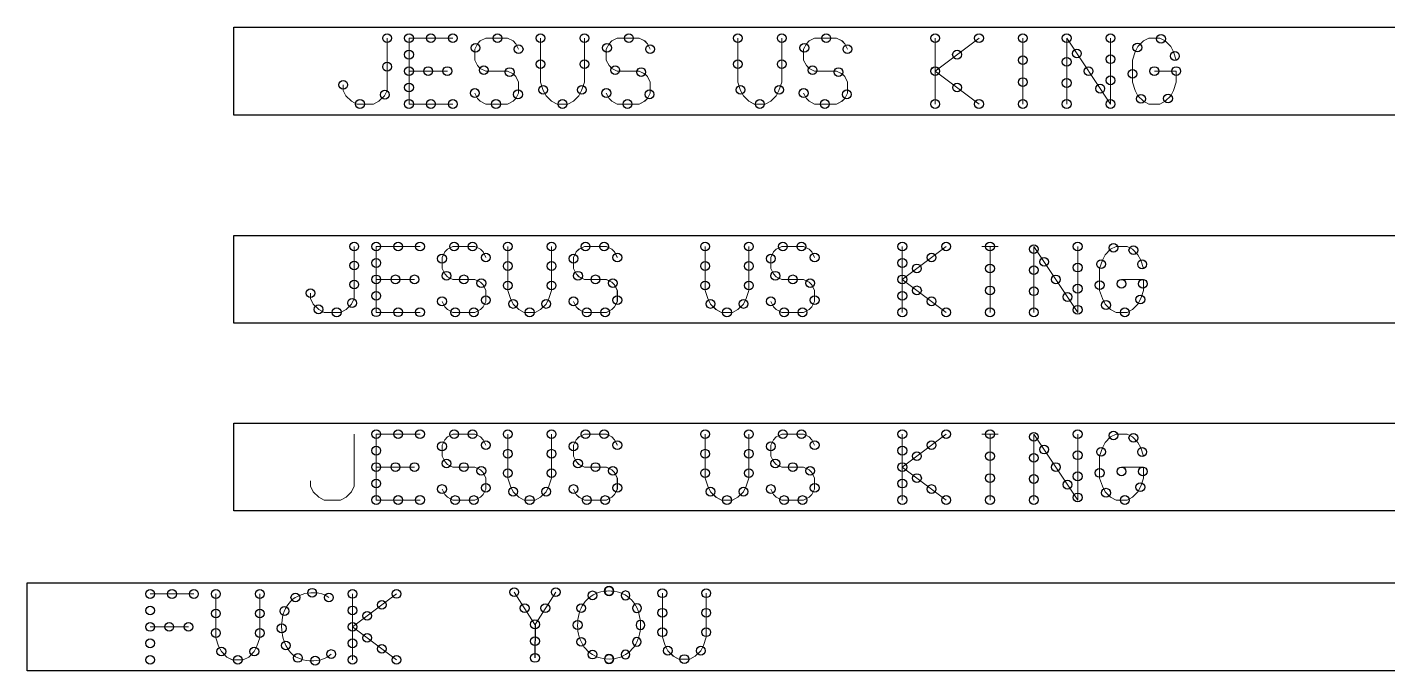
# Model space of a CAD drawing. Header units: millimetres. Extents: x 914 to 3588, y 1690 to 3669.
# Drawn here: x 1814 to 2434, y 2071 to 2364 of the extents above; entities that cross this region are included whole.
import ezdxf

# ---------------------------------------------------------------- set-up
doc = ezdxf.new("R2010")
doc.units = ezdxf.units.MM

# ---------------------------------------------------------------- blocks, each defined once
blk = doc.blocks.new('*U15')
blk.add_circle((0, 0), 2)
blk = doc.blocks.new('*U16')
at = {"color": 0, "linetype": 'ByBlock', "lineweight": -2, "transparency": 16777216}
for p, rotation in [((1985.6, 2264.32), 90), ((1985.6, 2255.66), 90), ((1965.64, 2243.07), 270), ((1985.6, 2247.01), 90), ((1969.28, 2235.69), 315), ((1984.61, 2238.58), 63.43494882290936)]:
    blk.add_blockref('*U15', p, dxfattribs=dict(at, rotation=rotation))
blk.add_blockref('*U15', (1977.59, 2234.32), dxfattribs=at)
blk = doc.blocks.new('*U19')
blk.add_circle((0, 0), 2)
blk = doc.blocks.new('*U20')
at = {"color": 0, "linetype": 'ByBlock', "lineweight": -2, "transparency": 16777216}
for p in [(2031.08, 2264.32), (2039.49, 2264.32), (2031.61, 2234.32), (2040.02, 2234.32)]:
    blk.add_blockref('*U19', p, dxfattribs=at)
for p, rotation in [((2025.57, 2258.79), 89.99999999999999), ((2045.53, 2259.32), 296.2586595547999), ((2027.62, 2251), 135.0000000000106), ((2035.56, 2249.34), 180), ((2043.48, 2247.63), 135.7638984609377), ((2025.57, 2239.33), 296.2586595548125), ((2045.53, 2239.86), 90)]:
    blk.add_blockref('*U19', p, dxfattribs=dict(at, rotation=rotation))
blk = doc.blocks.new('*U23')
blk.add_circle((0, 0), 2)
blk = doc.blocks.new('*U24')
at = {"color": 0, "linetype": 'ByBlock', "lineweight": -2, "transparency": 16777216}
for p in [(2090.98, 2264.32), (2099.39, 2264.32), (2091.51, 2234.32), (2099.92, 2234.32)]:
    blk.add_blockref('*U23', p, dxfattribs=at)
for p, rotation in [((2085.47, 2258.79), 89.99999999999999), ((2105.43, 2259.32), 296.2586595547999), ((2087.52, 2251), 135.0000000000105), ((2095.45, 2249.34), 180), ((2103.38, 2247.63), 135.7638984609377), ((2085.47, 2239.33), 296.2586595548125), ((2105.43, 2239.86), 90)]:
    blk.add_blockref('*U23', p, dxfattribs=dict(at, rotation=rotation))
blk = doc.blocks.new('*U27')
blk.add_circle((0, 0), 2)
blk = doc.blocks.new('*U28')
at = {"color": 0, "linetype": 'ByBlock', "lineweight": -2, "transparency": 16777216}
for p in [(2180.88, 2264.32), (2189.29, 2264.32), (2181.41, 2234.32), (2189.82, 2234.32)]:
    blk.add_blockref('*U27', p, dxfattribs=at)
for p, rotation in [((2175.37, 2258.79), 89.99999999999999), ((2195.33, 2259.32), 296.2586595547999), ((2177.41, 2251), 135.0000000000105), ((2185.35, 2249.34), 180), ((2193.28, 2247.63), 135.7638984609377), ((2175.37, 2239.33), 296.2586595548125), ((2195.33, 2239.86), 90)]:
    blk.add_blockref('*U27', p, dxfattribs=dict(at, rotation=rotation))
blk = doc.blocks.new('*U29')
blk.add_circle((0, 0), 2)
blk = doc.blocks.new('*U30')
at = {"color": 0, "linetype": 'ByBlock', "lineweight": -2, "transparency": 16777216}
for p, rotation in [((2055.51, 2264.32), 270), ((2075.5, 2264.32), 89.99999999999999), ((2055.51, 2255.43), 270), ((2075.5, 2255.43), 89.99999999999999), ((2055.51, 2246.54), 270), ((2075.5, 2246.54), 89.99999999999999), ((2057.98, 2238.15), 296.5650511770738), ((2073.02, 2238.15), 63.43494882290933)]:
    blk.add_blockref('*U29', p, dxfattribs=dict(at, rotation=rotation))
blk.add_blockref('*U29', (2065.5, 2234.32), dxfattribs=at)
blk = doc.blocks.new('*U33')
blk.add_circle((0, 0), 2)
blk = doc.blocks.new('*U34')
at = {"color": 0, "linetype": 'ByBlock', "lineweight": -2, "transparency": 16777216}
for p, rotation in [((2145.41, 2264.32), 270), ((2165.4, 2264.32), 89.99999999999999), ((2145.41, 2255.43), 270), ((2165.4, 2255.43), 89.99999999999999), ((2145.41, 2246.54), 270), ((2165.4, 2246.54), 89.99999999999999), ((2147.88, 2238.15), 296.5650511770738), ((2162.92, 2238.15), 63.43494882290936)]:
    blk.add_blockref('*U33', p, dxfattribs=dict(at, rotation=rotation))
blk.add_blockref('*U33', (2155.4, 2234.32), dxfattribs=at)
blk = doc.blocks.new('*U35')
blk.add_circle((0, 0), 2)
blk = doc.blocks.new('*U36')
at = {"color": 0, "linetype": 'ByBlock', "lineweight": -2, "transparency": 16777216}
for p, rotation in [((2232.62, 2264.32), 36.85459019776832), ((2219.29, 2254.33), 36.85459019776832), ((2225.96, 2259.33), 36.85459019776832), ((2212.64, 2249.33), 143.0842167957488), ((2219.3, 2244.33), 143.0842167957488), ((2225.96, 2239.33), 143.0842167957488), ((2232.62, 2234.32), 143.0842167957488)]:
    blk.add_blockref('*U35', p, dxfattribs=dict(at, rotation=rotation))
blk = doc.blocks.new('*U37')
blk.add_circle((0, 0), 2)
blk = doc.blocks.new('*U38')
at = {"color": 0, "linetype": 'ByBlock', "lineweight": -2, "transparency": 16777216, "rotation": 270}
for p in [(2212.64, 2264.32), (2212.64, 2256.82), (2212.64, 2249.32), (2212.64, 2241.82), (2212.64, 2234.32)]:
    blk.add_blockref('*U37', p, dxfattribs=at)
blk = doc.blocks.new('*U39')
blk.add_circle((0, 0), 2)
blk = doc.blocks.new('*U40')
at = {"color": 0, "linetype": 'ByBlock', "lineweight": -2, "transparency": 16777216, "rotation": 270}
for p in [(2252.58, 2264.32), (2252.58, 2254.32), (2252.58, 2244.32), (2252.58, 2234.32)]:
    blk.add_blockref('*U39', p, dxfattribs=at)
blk = doc.blocks.new('*U41')
blk.add_circle((0, 0), 2)
blk = doc.blocks.new('*U42')
at = {"color": 0, "linetype": 'ByBlock', "lineweight": -2, "transparency": 16777216}
for p, rotation in [((2272.57, 2263.13), 90), ((2292.52, 2264.32), 90), ((2277.23, 2257.32), 303.6311969795105), ((2292.52, 2254.72), 90), ((2272.57, 2253.53), 90), ((2282.55, 2249.32), 303.6311969795105), ((2272.57, 2243.93), 90), ((2287.86, 2241.33), 303.6311969795105), ((2292.52, 2245.12), 90), ((2272.57, 2234.32), 90), ((2292.52, 2235.51), 90)]:
    blk.add_blockref('*U41', p, dxfattribs=dict(at, rotation=rotation))
blk = doc.blocks.new('*U45')
blk.add_circle((0, 0), 2)
blk = doc.blocks.new('*U46')
at = {"color": 0, "linetype": 'ByBlock', "lineweight": -2, "transparency": 16777216}
for p, rotation in [((2000.54, 2359.22), 90), ((2000.54, 2346.23), 90), ((1980.59, 2337.96), 270), ((1999.55, 2333.48), 63.43494882290936)]:
    blk.add_blockref('*U45', p, dxfattribs=dict(at, rotation=rotation))
blk.add_blockref('*U45', (1988.2, 2329.22), dxfattribs=at)
blk = doc.blocks.new('*U49')
blk.add_circle((0, 0), 2)
blk = doc.blocks.new('*U50')
at = {"color": 0, "linetype": 'ByBlock', "lineweight": -2, "transparency": 16777216}
for p, rotation in [((2040.82, 2354.82), 243.7413404451833), ((2050.83, 2359.22), 180), ((2060.47, 2354.22), 116.2586595547999), ((2044.6, 2344.68), 333.7413404451832), ((2056.39, 2343.77), 333.1301869125105), ((2040.52, 2334.23), 116.2586595548126), ((2050.16, 2329.22), 180), ((2060.18, 2333.63), 243.7413404452049)]:
    blk.add_blockref('*U49', p, dxfattribs=dict(at, rotation=rotation))
blk = doc.blocks.new('*U51')
blk.add_circle((0, 0), 2)
blk = doc.blocks.new('*U52')
at = {"color": 0, "linetype": 'ByBlock', "lineweight": -2, "transparency": 16777216}
for p, rotation in [((2070.45, 2359.22), 270), ((2090.44, 2359.22), 89.99999999999996), ((2070.45, 2347.37), 270), ((2090.44, 2347.37), 89.99999999999996), ((2071.64, 2335.71), 288.5869266614874), ((2089.26, 2335.71), 71.41307333851253)]:
    blk.add_blockref('*U51', p, dxfattribs=dict(at, rotation=rotation))
blk.add_blockref('*U51', (2080.45, 2329.22), dxfattribs=at)
blk = doc.blocks.new('*U55')
blk.add_circle((0, 0), 2)
blk = doc.blocks.new('*U56')
at = {"color": 0, "linetype": 'ByBlock', "lineweight": -2, "transparency": 16777216}
for p, rotation in [((2100.72, 2354.82), 243.7413404451833), ((2110.73, 2359.22), 180), ((2120.37, 2354.22), 116.2586595547999), ((2104.5, 2344.68), 333.7413404451832), ((2116.29, 2343.77), 333.1301869125105), ((2100.42, 2334.23), 116.2586595548126), ((2110.06, 2329.22), 180), ((2120.08, 2333.63), 243.7413404452049)]:
    blk.add_blockref('*U55', p, dxfattribs=dict(at, rotation=rotation))
blk = doc.blocks.new('*U59')
blk.add_circle((0, 0), 2)
blk = doc.blocks.new('*U60')
at = {"color": 0, "linetype": 'ByBlock', "lineweight": -2, "transparency": 16777216}
for p, rotation in [((2190.62, 2354.82), 243.7413404451833), ((2200.63, 2359.22), 180), ((2210.27, 2354.22), 116.2586595547999), ((2194.4, 2344.68), 333.7413404451832), ((2206.19, 2343.77), 333.1301869125105), ((2190.32, 2334.23), 116.2586595548126), ((2199.96, 2329.22), 180), ((2209.98, 2333.63), 243.7413404452049)]:
    blk.add_blockref('*U59', p, dxfattribs=dict(at, rotation=rotation))
blk = doc.blocks.new('*U63')
blk.add_circle((0, 0), 2)
blk = doc.blocks.new('*U64')
at = {"color": 0, "linetype": 'ByBlock', "lineweight": -2, "transparency": 16777216}
for p, rotation in [((2160.35, 2359.22), 270), ((2180.34, 2359.22), 89.99999999999996), ((2160.35, 2347.37), 270), ((2180.34, 2347.37), 89.99999999999996), ((2161.54, 2335.71), 288.5869266614874), ((2179.16, 2335.71), 71.41307333851253)]:
    blk.add_blockref('*U63', p, dxfattribs=dict(at, rotation=rotation))
blk.add_blockref('*U63', (2170.35, 2329.22), dxfattribs=at)
blk = doc.blocks.new('*U65')
blk.add_circle((0, 0), 2)
blk = doc.blocks.new('*U66')
at = {"color": 0, "linetype": 'ByBlock', "lineweight": -2, "transparency": 16777216}
for p, rotation in [((2270.21, 2359.22), 216.8545901977685), ((2260.21, 2351.73), 216.8545901977685), ((2250.23, 2344.23), 323.0842167957503), ((2260.22, 2336.73), 323.0842167957503), ((2270.21, 2329.22), 323.0842167957503)]:
    blk.add_blockref('*U65', p, dxfattribs=dict(at, rotation=rotation))
blk = doc.blocks.new('*U67')
blk.add_circle((0, 0), 2)
blk = doc.blocks.new('*U68')
at = {"color": 0, "linetype": 'ByBlock', "lineweight": -2, "transparency": 16777216, "rotation": 270}
for p in [(2227.58, 2359.22), (2227.58, 2344.22), (2227.58, 2329.22)]:
    blk.add_blockref('*U67', p, dxfattribs=at)
blk = doc.blocks.new('*U69')
blk.add_circle((0, 0), 2)
blk = doc.blocks.new('*U70')
at = {"color": 0, "linetype": 'ByBlock', "lineweight": -2, "transparency": 16777216, "rotation": 270}
for p in [(2267.52, 2359.22), (2267.52, 2349.22), (2267.52, 2339.22), (2267.52, 2329.22)]:
    blk.add_blockref('*U69', p, dxfattribs=at)
blk = doc.blocks.new('*U97')
blk.add_circle((0, 0), 2)
blk = doc.blocks.new('*U98')
at = {"color": 0, "linetype": 'ByBlock', "lineweight": -2, "transparency": 16777216}
for p in [(2031.08, 2264.32), (2039.49, 2264.32), (2031.61, 2234.32), (2040.02, 2234.32)]:
    blk.add_blockref('*U97', p, dxfattribs=at)
for p, rotation in [((2025.57, 2258.79), 89.99999999999999), ((2045.53, 2259.32), 296.2586595547999), ((2027.62, 2251), 135.0000000000106), ((2035.56, 2249.34), 180), ((2043.48, 2247.63), 135.7638984609377), ((2025.57, 2239.33), 296.2586595548125), ((2045.53, 2239.86), 90)]:
    blk.add_blockref('*U97', p, dxfattribs=dict(at, rotation=rotation))
blk = doc.blocks.new('*U99')
blk.add_circle((0, 0), 2)
blk = doc.blocks.new('*U100')
at = {"color": 0, "linetype": 'ByBlock', "lineweight": -2, "transparency": 16777216}
for p in [(2090.98, 2264.32), (2099.39, 2264.32), (2091.51, 2234.32), (2099.92, 2234.32)]:
    blk.add_blockref('*U99', p, dxfattribs=at)
for p, rotation in [((2085.47, 2258.79), 89.99999999999999), ((2105.43, 2259.32), 296.2586595547999), ((2087.52, 2251), 135.0000000000105), ((2095.45, 2249.34), 180), ((2103.38, 2247.63), 135.7638984609377), ((2085.47, 2239.33), 296.2586595548125), ((2105.43, 2239.86), 90)]:
    blk.add_blockref('*U99', p, dxfattribs=dict(at, rotation=rotation))
blk = doc.blocks.new('*U101')
blk.add_circle((0, 0), 2)
blk = doc.blocks.new('*U102')
at = {"color": 0, "linetype": 'ByBlock', "lineweight": -2, "transparency": 16777216}
for p in [(2180.88, 2264.32), (2189.29, 2264.32), (2181.41, 2234.32), (2189.82, 2234.32)]:
    blk.add_blockref('*U101', p, dxfattribs=at)
for p, rotation in [((2175.37, 2258.79), 89.99999999999999), ((2195.33, 2259.32), 296.2586595547999), ((2177.41, 2251), 135.0000000000105), ((2185.35, 2249.34), 180), ((2193.28, 2247.63), 135.7638984609377), ((2175.37, 2239.33), 296.2586595548125), ((2195.33, 2239.86), 90)]:
    blk.add_blockref('*U101', p, dxfattribs=dict(at, rotation=rotation))
blk = doc.blocks.new('*U103')
blk.add_circle((0, 0), 2)
blk = doc.blocks.new('*U104')
at = {"color": 0, "linetype": 'ByBlock', "lineweight": -2, "transparency": 16777216}
for p, rotation in [((2055.51, 2264.32), 270), ((2075.5, 2264.32), 89.99999999999999), ((2055.51, 2255.43), 270), ((2075.5, 2255.43), 89.99999999999999), ((2055.51, 2246.54), 270), ((2075.5, 2246.54), 89.99999999999999), ((2057.98, 2238.15), 296.5650511770738), ((2073.02, 2238.15), 63.43494882290933)]:
    blk.add_blockref('*U103', p, dxfattribs=dict(at, rotation=rotation))
blk.add_blockref('*U103', (2065.5, 2234.32), dxfattribs=at)
blk = doc.blocks.new('*U105')
blk.add_circle((0, 0), 2)
blk = doc.blocks.new('*U106')
at = {"color": 0, "linetype": 'ByBlock', "lineweight": -2, "transparency": 16777216}
for p, rotation in [((2145.41, 2264.32), 270), ((2165.4, 2264.32), 89.99999999999999), ((2145.41, 2255.43), 270), ((2165.4, 2255.43), 89.99999999999999), ((2145.41, 2246.54), 270), ((2165.4, 2246.54), 89.99999999999999), ((2147.88, 2238.15), 296.5650511770738), ((2162.92, 2238.15), 63.43494882290936)]:
    blk.add_blockref('*U105', p, dxfattribs=dict(at, rotation=rotation))
blk.add_blockref('*U105', (2155.4, 2234.32), dxfattribs=at)
blk = doc.blocks.new('*U107')
blk.add_circle((0, 0), 2)
blk = doc.blocks.new('*U108')
at = {"color": 0, "linetype": 'ByBlock', "lineweight": -2, "transparency": 16777216}
for p, rotation in [((2225.96, 2173.82), 36.85459019776832), ((2232.62, 2178.82), 36.85459019776832), ((2219.29, 2168.82), 36.85459019776832), ((2212.64, 2163.83), 143.0842167957488), ((2219.3, 2158.82), 143.0842167957488), ((2225.96, 2153.82), 143.0842167957488), ((2232.62, 2148.82), 143.0842167957488)]:
    blk.add_blockref('*U107', p, dxfattribs=dict(at, rotation=rotation))
blk = doc.blocks.new('*U109')
blk.add_circle((0, 0), 2)
blk = doc.blocks.new('*U110')
at = {"color": 0, "linetype": 'ByBlock', "lineweight": -2, "transparency": 16777216, "rotation": 270}
for p in [(2212.64, 2178.82), (2212.64, 2171.32), (2212.64, 2163.82), (2212.64, 2156.32), (2212.64, 2148.82)]:
    blk.add_blockref('*U109', p, dxfattribs=at)
blk = doc.blocks.new('*U111')
blk.add_circle((0, 0), 2)
blk = doc.blocks.new('*U112')
at = {"color": 0, "linetype": 'ByBlock', "lineweight": -2, "transparency": 16777216, "rotation": 270}
for p in [(2252.58, 2178.82), (2252.58, 2168.82), (2252.58, 2158.82), (2252.58, 2148.82)]:
    blk.add_blockref('*U111', p, dxfattribs=at)
blk = doc.blocks.new('*U113')
blk.add_circle((0, 0), 2)
blk = doc.blocks.new('*U114')
at = {"color": 0, "linetype": 'ByBlock', "lineweight": -2, "transparency": 16777216}
for p, rotation in [((2272.57, 2177.62), 90), ((2292.52, 2178.82), 90), ((2272.57, 2168.02), 90), ((2277.23, 2171.81), 303.6311969795105), ((2292.52, 2169.21), 90), ((2282.55, 2163.82), 303.6311969795105), ((2272.57, 2158.42), 90), ((2287.86, 2155.82), 303.6311969795105), ((2292.52, 2159.61), 90), ((2292.52, 2150.01), 90), ((2272.57, 2148.82), 90)]:
    blk.add_blockref('*U113', p, dxfattribs=dict(at, rotation=rotation))
blk = doc.blocks.new('*U127')
blk.add_circle((0, 0), 2)
blk = doc.blocks.new('*U128')
at = {"color": 0, "linetype": 'ByBlock', "lineweight": -2, "transparency": 16777216}
for p, rotation in [((2145.41, 2264.32), 270), ((2165.4, 2264.32), 89.99999999999999), ((2145.41, 2255.43), 270), ((2165.4, 2255.43), 89.99999999999999), ((2145.41, 2246.54), 270), ((2165.4, 2246.54), 89.99999999999999), ((2147.88, 2238.15), 296.5650511770738), ((2162.92, 2238.15), 63.43494882290936)]:
    blk.add_blockref('*U127', p, dxfattribs=dict(at, rotation=rotation))
blk.add_blockref('*U127', (2155.4, 2234.32), dxfattribs=at)
blk = doc.blocks.new('*U135')
blk.add_circle((0, 0), 2)
blk = doc.blocks.new('*U136')
at = {"color": 0, "linetype": 'ByBlock', "lineweight": -2, "transparency": 16777216}
for p, rotation in [((1982.17, 2106.04), 36.85459019776832), ((1975.51, 2101.05), 36.85459019776832), ((1968.84, 2096.05), 36.85459019776832), ((1962.19, 2091.05), 143.084216795748), ((1968.85, 2086.05), 143.084216795748), ((1975.51, 2081.05), 143.084216795748), ((1982.17, 2076.04), 143.084216795748)]:
    blk.add_blockref('*U135', p, dxfattribs=dict(at, rotation=rotation))
blk = doc.blocks.new('*U137')
blk.add_circle((0, 0), 2)
blk = doc.blocks.new('*U138')
at = {"color": 0, "linetype": 'ByBlock', "lineweight": -2, "transparency": 16777216, "rotation": 270}
for p in [(1962.18, 2106.04), (1962.18, 2098.54), (1962.18, 2091.04), (1962.18, 2083.54), (1962.18, 2076.04)]:
    blk.add_blockref('*U137', p, dxfattribs=at)
blk = doc.blocks.new('*U139')
blk.add_circle((-0.01, -0.01), 2)
blk = doc.blocks.new('*U140')
at = {"color": 0, "linetype": 'ByBlock', "lineweight": -2, "transparency": 16777216, "rotation": 269.9474505915753}
for p in [(2045.3, 2092.18), (2045.3, 2084.52), (2045.29, 2076.87)]:
    blk.add_blockref('*U139', p, dxfattribs=at)
blk = doc.blocks.new('*U141')
blk.add_circle((0.03, 0.03), 2)
blk = doc.blocks.new('*U142')
at = {"color": 0, "linetype": 'ByBlock', "lineweight": -2, "transparency": 16777216}
for p, rotation in [((2094.13, 2105.42), 212.8762617522194), ((2101.69, 2107.39), 181.4144232114156), ((2088.93, 2099.61), 242.6317895710944), ((2087.35, 2091.91), 268.0250659890984), ((2088.95, 2084.24), 293.850473908068), ((2094.12, 2078.4), 331.0040404858862), ((2101.66, 2076.36), 357.8590986336741)]:
    blk.add_blockref('*U141', p, dxfattribs=dict(at, rotation=rotation))
blk = doc.blocks.new('*U143')
blk.add_circle((0.03, 0.03), 2)
blk = doc.blocks.new('*U144')
at = {"color": 0, "linetype": 'ByBlock', "lineweight": -2, "transparency": 16777216}
for p, rotation in [((2032.04, 2105.38), 212.8762617522194), ((2039.6, 2107.35), 181.4144232114156), ((2026.84, 2099.57), 242.6317895710942), ((2025.26, 2091.87), 268.0250659891157), ((2026.86, 2084.2), 293.850473908068), ((2032.03, 2078.36), 331.0040404858812), ((2039.57, 2076.32), 357.8590986336745)]:
    blk.add_blockref('*U143', p, dxfattribs=dict(at, rotation=rotation))
blk = doc.blocks.new('*U147')
blk.add_circle((0, 0), 2)
blk = doc.blocks.new('*U148')
at = {"color": 0, "linetype": 'ByBlock', "lineweight": -2, "transparency": 16777216}
for p, rotation in [((2145.41, 2264.32), 270), ((2165.4, 2264.32), 89.99999999999999), ((2145.41, 2255.43), 270), ((2165.4, 2255.43), 89.99999999999999), ((2145.41, 2246.54), 270), ((2165.4, 2246.54), 89.99999999999999), ((2147.88, 2238.15), 296.5650511770738), ((2162.92, 2238.15), 63.43494882290936)]:
    blk.add_blockref('*U147', p, dxfattribs=dict(at, rotation=rotation))
blk.add_blockref('*U147', (2155.4, 2234.32), dxfattribs=at)

msp = doc.modelspace()

# ---------------------------------------------------------------- linework, layer by layer
at = {"color": 139, "lineweight": 0}
for p, q in [((1889.91, 2106.01), (1869.96, 2106.01)), ((1933.14, 2101.75), (1932.35, 2100.67)), ((1934.02, 2102.73), (1933.14, 2101.75)), ((1935, 2103.61), (1934.02, 2102.73)), ((1936.07, 2104.38), (1935, 2103.61)), ((1936.76, 2104.78), (1936.07, 2104.38)), ((1937.95, 2105.36), (1936.76, 2104.78)), ((1939.18, 2105.83), (1937.95, 2105.36)), ((1940.46, 2106.18), (1939.18, 2105.83)), ((1941.76, 2106.43), (1940.46, 2106.18)), ((1943.12, 2106.56), (1941.76, 2106.43)), ((1944.02, 2106.58), (1943.12, 2106.56)), ((1945.47, 2106.52), (1944.02, 2106.58)), ((1946.84, 2106.33), (1945.47, 2106.52)), ((1948.13, 2106.02), (1946.84, 2106.33)), ((1949.34, 2105.58), (1948.13, 2106.02)), ((1950.48, 2105.02), (1949.34, 2105.58)), ((1951.42, 2104.4), (1950.48, 2105.02)), ((1930.28, 2095.49), (1930.06, 2094.15)), ((1930.59, 2096.76), (1930.28, 2095.49)), ((1931.01, 2097.98), (1930.59, 2096.76)), ((1931.51, 2099.13), (1931.01, 2097.98)), ((1931.68, 2099.48), (1931.51, 2099.13)), ((1932.35, 2100.67), (1931.68, 2099.48)), ((1929.91, 2092.75), (1929.87, 2091.3)), ((1929.87, 2091.3), (1929.87, 2091.11)), ((1929.87, 2091.11), (1929.93, 2089.72)), ((1930.06, 2094.15), (1929.91, 2092.75)), ((1929.93, 2089.72), (1930.07, 2088.37)), ((1930.07, 2088.37), (1930.29, 2087.05)), ((1930.29, 2087.05), (1930.59, 2085.76)), ((1930.59, 2085.76), (1931, 2084.49)), ((1931, 2084.49), (1931.47, 2083.26)), ((1931.47, 2083.26), (1931.82, 2082.48)), ((1931.82, 2082.48), (1932.48, 2081.27)), ((1932.48, 2081.27), (1933.24, 2080.17)), ((1933.24, 2080.17), (1934.1, 2079.18)), ((1934.1, 2079.18), (1935.04, 2078.3)), ((1935.04, 2078.3), (1936.09, 2077.55)), ((1936.09, 2077.55), (1936.26, 2077.44)), ((1936.26, 2077.44), (1937.3, 2076.87)), ((1937.3, 2076.87), (1938.45, 2076.4)), ((1948.53, 2076.29), (1949.72, 2076.78)), ((1949.72, 2076.78), (1950.84, 2077.4)), ((1950.84, 2077.4), (1951.89, 2078.15)), ((1951.89, 2078.15), (1952.48, 2078.65)), ((1938.45, 2076.4), (1939.67, 2076.03)), ((1939.67, 2076.03), (1941.01, 2075.77)), ((1941.01, 2075.77), (1942.44, 2075.62)), ((1942.44, 2075.62), (1943.95, 2075.56)), ((1943.95, 2075.56), (1944.54, 2075.58)), ((1944.54, 2075.58), (1945.94, 2075.69)), ((1945.94, 2075.69), (1947.27, 2075.93)), ((1947.27, 2075.93), (1948.53, 2076.29))]:
    msp.add_line(p, q, dxfattribs=at)
at = {"color": 139}
msp.add_line((2045.3, 2092.18), (2045.29, 2076.87), dxfattribs=at)
for points in [[(1908.04, 2364.22), (3058.04, 2364.22), (3058.04, 2324.22), (1908.04, 2324.22)], [(1908.04, 2269.34), (3058.04, 2269.34), (3058.04, 2229.34), (1908.04, 2229.34)], [(1908.04, 2183.83), (3058.04, 2183.83), (3058.04, 2143.83), (1908.04, 2143.83)], [(1813.96, 2111.03), (2963.96, 2111.03), (2963.96, 2071.03), (1813.96, 2071.03)]]:
    msp.add_lwpolyline(points, close=True)
at = {"color": 139, "lineweight": 0}
for points in [[(1957.95, 2337.96), (1957.95, 2335.46), (1959.18, 2332.99), (1961.68, 2330.49), (1964.19, 2329.22), (1971.66, 2329.22), (1974.17, 2330.49), (1976.67, 2332.99), (1977.9, 2335.46), (1977.9, 2359.22)], [(2007.87, 2359.22), (1987.91, 2359.22), (1987.91, 2329.22), (2007.87, 2329.22)], [(2017.88, 2334.23), (2019.12, 2331.72), (2020.35, 2330.49), (2022.85, 2329.22), (2032.83, 2329.22), (2035.33, 2330.49), (2036.6, 2331.72), (2037.84, 2334.23), (2037.84, 2339.23), (2036.6, 2341.74), (2035.33, 2342.97), (2032.83, 2344.24), (2022.85, 2344.24), (2020.35, 2345.47), (2019.12, 2346.71), (2017.88, 2349.21), (2017.88, 2354.22), (2019.12, 2356.72), (2020.35, 2357.95), (2022.85, 2359.22), (2032.83, 2359.22), (2035.33, 2357.95), (2036.6, 2356.72), (2037.84, 2354.22)], [(2047.81, 2359.22), (2047.81, 2339.23), (2049.08, 2335.46), (2050.32, 2332.99), (2052.82, 2330.49), (2055.32, 2329.22), (2060.29, 2329.22), (2062.8, 2330.49), (2065.3, 2332.99), (2066.53, 2335.46), (2067.8, 2339.23), (2067.8, 2359.22)], [(2077.78, 2334.23), (2079.05, 2331.72), (2080.28, 2330.49), (2082.79, 2329.22), (2092.76, 2329.22), (2095.27, 2330.49), (2096.5, 2331.72), (2097.77, 2334.23), (2097.77, 2339.23), (2096.5, 2341.74), (2095.27, 2342.97), (2092.76, 2344.24), (2082.79, 2344.24), (2080.28, 2345.47), (2079.05, 2346.71), (2077.78, 2349.21), (2077.78, 2354.22), (2079.05, 2356.72), (2080.28, 2357.95), (2082.79, 2359.22), (2092.76, 2359.22), (2095.27, 2357.95), (2096.5, 2356.72), (2097.77, 2354.22)], [(2077.78, 2334.23), (2079.01, 2331.72), (2080.25, 2330.49), (2082.75, 2329.22), (2092.73, 2329.22), (2095.23, 2330.49), (2096.5, 2331.72), (2097.74, 2334.23), (2097.74, 2339.23), (2096.5, 2341.74), (2095.23, 2342.97), (2092.73, 2344.24), (2082.75, 2344.24), (2080.25, 2345.47), (2079.01, 2346.71), (2077.78, 2349.21), (2077.78, 2354.22), (2079.01, 2356.72), (2080.25, 2357.95), (2082.75, 2359.22), (2092.73, 2359.22), (2095.23, 2357.95), (2096.5, 2356.72), (2097.74, 2354.22)], [(2137.71, 2359.22), (2137.71, 2339.23), (2138.95, 2335.46), (2140.22, 2332.99), (2142.69, 2330.49), (2145.19, 2329.22), (2150.19, 2329.22), (2152.7, 2330.49), (2155.17, 2332.99), (2156.43, 2335.46), (2157.67, 2339.23), (2157.67, 2359.22)], [(2137.71, 2359.22), (2137.71, 2339.23), (2138.98, 2335.46), (2140.22, 2332.99), (2142.72, 2330.49), (2145.22, 2329.22), (2150.19, 2329.22), (2152.7, 2330.49), (2155.2, 2332.99), (2156.43, 2335.46), (2157.7, 2339.23), (2157.7, 2359.22)], [(2167.68, 2334.23), (2168.91, 2331.72), (2170.15, 2330.49), (2172.65, 2329.22), (2182.63, 2329.22), (2185.13, 2330.49), (2186.4, 2331.72), (2187.64, 2334.23), (2187.64, 2339.23), (2186.4, 2341.74), (2185.13, 2342.97), (2182.63, 2344.24), (2172.65, 2344.24), (2170.15, 2345.47), (2168.91, 2346.71), (2167.68, 2349.21), (2167.68, 2354.22), (2168.91, 2356.72), (2170.15, 2357.95), (2172.65, 2359.22), (2182.63, 2359.22), (2185.13, 2357.95), (2186.4, 2356.72), (2187.64, 2354.22)], [(2167.68, 2334.23), (2168.95, 2331.72), (2170.18, 2330.49), (2172.69, 2329.22), (2182.66, 2329.22), (2185.17, 2330.49), (2186.4, 2331.72), (2187.67, 2334.23), (2187.67, 2339.23), (2186.4, 2341.74), (2185.17, 2342.97), (2182.66, 2344.24), (2172.69, 2344.24), (2170.18, 2345.47), (2168.95, 2346.71), (2167.68, 2349.21), (2167.68, 2354.22), (2168.95, 2356.72), (2170.18, 2357.95), (2172.69, 2359.22), (2182.66, 2359.22), (2185.17, 2357.95), (2186.4, 2356.72), (2187.67, 2354.22)], [(2167.68, 2334.23), (2168.91, 2331.72), (2170.15, 2330.49), (2172.65, 2329.22), (2182.63, 2329.22), (2185.13, 2330.49), (2186.4, 2331.72), (2187.64, 2334.23), (2187.64, 2339.23), (2186.4, 2341.74), (2185.13, 2342.97), (2182.63, 2344.24), (2172.65, 2344.24), (2170.15, 2345.47), (2168.91, 2346.71), (2167.68, 2349.21), (2167.68, 2354.22), (2168.91, 2356.72), (2170.15, 2357.95), (2172.65, 2359.22), (2182.63, 2359.22), (2185.13, 2357.95), (2186.4, 2356.72), (2187.64, 2354.22)], [(2227.58, 2329.22), (2227.58, 2359.22)], [(2247.57, 2359.22), (2227.58, 2344.24), (2247.57, 2329.22)], [(2267.52, 2329.22), (2267.52, 2359.22)], [(2287.51, 2329.22), (2287.51, 2359.22), (2307.47, 2329.22), (2307.47, 2359.22)], [(2327.46, 2344.24), (2337.44, 2344.24), (2337.44, 2339.23), (2336.2, 2335.46), (2334.93, 2332.99), (2332.43, 2330.49), (2329.96, 2329.22), (2324.95, 2329.22), (2322.45, 2330.49), (2319.95, 2332.99), (2318.71, 2335.46), (2317.48, 2339.23), (2317.48, 2349.21), (2318.71, 2352.98), (2319.95, 2355.45), (2322.45, 2357.95), (2324.95, 2359.22), (2329.96, 2359.22), (2332.43, 2357.95), (2334.93, 2355.45), (2336.2, 2352.98), (2337.44, 2349.21)], [(2005.37, 2344.24), (1987.91, 2344.24)], [(1943, 2243.07), (1943, 2240.56), (1944.24, 2238.09), (1946.74, 2235.59), (1949.24, 2234.32), (1956.72, 2234.32), (1959.22, 2235.59), (1961.72, 2238.09), (1962.96, 2240.56), (1962.96, 2264.32)], [(1992.92, 2264.32), (1972.97, 2264.32), (1972.97, 2234.32), (1992.92, 2234.32)], [(2002.94, 2239.33), (2004.17, 2236.83), (2005.41, 2235.59), (2007.91, 2234.32), (2017.89, 2234.32), (2020.39, 2235.59), (2021.66, 2236.83), (2022.89, 2239.33), (2022.89, 2244.33), (2021.66, 2246.84), (2020.39, 2248.07), (2017.89, 2249.34), (2007.91, 2249.34), (2005.41, 2250.57), (2004.17, 2251.81), (2002.94, 2254.31), (2002.94, 2259.32), (2004.17, 2261.82), (2005.41, 2263.05), (2007.91, 2264.32), (2017.89, 2264.32), (2020.39, 2263.05), (2021.66, 2261.82), (2022.89, 2259.32)], [(2032.87, 2264.32), (2032.87, 2244.33), (2034.14, 2240.56), (2035.37, 2238.09), (2037.87, 2235.59), (2040.38, 2234.32), (2045.35, 2234.32), (2047.85, 2235.59), (2050.36, 2238.09), (2051.59, 2240.56), (2052.86, 2244.33), (2052.86, 2264.32)], [(2062.84, 2239.33), (2064.1, 2236.83), (2065.34, 2235.59), (2067.84, 2234.32), (2077.82, 2234.32), (2080.32, 2235.59), (2081.56, 2236.83), (2082.82, 2239.33), (2082.82, 2244.33), (2081.56, 2246.84), (2080.32, 2248.07), (2077.82, 2249.34), (2067.84, 2249.34), (2065.34, 2250.57), (2064.1, 2251.81), (2062.84, 2254.31), (2062.84, 2259.32), (2064.1, 2261.82), (2065.34, 2263.05), (2067.84, 2264.32), (2077.82, 2264.32), (2080.32, 2263.05), (2081.56, 2261.82), (2082.82, 2259.32)], [(2062.84, 2239.33), (2064.07, 2236.83), (2065.3, 2235.59), (2067.81, 2234.32), (2077.79, 2234.32), (2080.29, 2235.59), (2081.56, 2236.83), (2082.79, 2239.33), (2082.79, 2244.33), (2081.56, 2246.84), (2080.29, 2248.07), (2077.79, 2249.34), (2067.81, 2249.34), (2065.3, 2250.57), (2064.07, 2251.81), (2062.84, 2254.31), (2062.84, 2259.32), (2064.07, 2261.82), (2065.3, 2263.05), (2067.81, 2264.32), (2077.79, 2264.32), (2080.29, 2263.05), (2081.56, 2261.82), (2082.79, 2259.32)], [(2122.77, 2264.32), (2122.77, 2244.33), (2124, 2240.56), (2125.27, 2238.09), (2127.74, 2235.59), (2130.24, 2234.32), (2135.25, 2234.32), (2137.75, 2235.59), (2140.22, 2238.09), (2141.49, 2240.56), (2142.72, 2244.33), (2142.72, 2264.32)], [(2122.77, 2264.32), (2122.77, 2244.33), (2124.04, 2240.56), (2125.27, 2238.09), (2127.77, 2235.59), (2130.28, 2234.32), (2135.25, 2234.32), (2137.75, 2235.59), (2140.25, 2238.09), (2141.49, 2240.56), (2142.76, 2244.33), (2142.76, 2264.32)], [(2152.74, 2239.33), (2153.97, 2236.83), (2155.2, 2235.59), (2157.71, 2234.32), (2167.69, 2234.32), (2170.19, 2235.59), (2171.46, 2236.83), (2172.69, 2239.33), (2172.69, 2244.33), (2171.46, 2246.84), (2170.19, 2248.07), (2167.69, 2249.34), (2157.71, 2249.34), (2155.2, 2250.57), (2153.97, 2251.81), (2152.74, 2254.31), (2152.74, 2259.32), (2153.97, 2261.82), (2155.2, 2263.05), (2157.71, 2264.32), (2167.69, 2264.32), (2170.19, 2263.05), (2171.46, 2261.82), (2172.69, 2259.32)], [(2152.74, 2239.33), (2153.97, 2236.83), (2155.2, 2235.59), (2157.71, 2234.32), (2167.69, 2234.32), (2170.19, 2235.59), (2171.46, 2236.83), (2172.69, 2239.33), (2172.69, 2244.33), (2171.46, 2246.84), (2170.19, 2248.07), (2167.69, 2249.34), (2157.71, 2249.34), (2155.2, 2250.57), (2153.97, 2251.81), (2152.74, 2254.31), (2152.74, 2259.32), (2153.97, 2261.82), (2155.2, 2263.05), (2157.71, 2264.32), (2167.69, 2264.32), (2170.19, 2263.05), (2171.46, 2261.82), (2172.69, 2259.32)], [(2212.64, 2234.32), (2212.64, 2264.32)], [(2232.62, 2264.32), (2212.64, 2249.34), (2232.62, 2234.32)], [(2248.84, 2264.32), (2256.32, 2264.32)], [(2252.58, 2234.32), (2252.58, 2264.32)], [(2272.57, 2234.32), (2272.57, 2264.32), (2292.52, 2234.32), (2292.52, 2264.32)], [(2312.51, 2249.34), (2322.49, 2249.34), (2322.49, 2244.33), (2321.26, 2240.56), (2319.99, 2238.09), (2317.49, 2235.59), (2315.02, 2234.32), (2310.01, 2234.32), (2307.51, 2235.59), (2305, 2238.09), (2303.77, 2240.56), (2302.54, 2244.33), (2302.54, 2254.31), (2303.77, 2258.08), (2305, 2260.55), (2307.51, 2263.05), (2310.01, 2264.32), (2315.02, 2264.32), (2317.49, 2263.05), (2319.99, 2260.55), (2321.26, 2258.08), (2322.49, 2254.31)], [(1990.42, 2249.34), (1972.97, 2249.34)], [(1943, 2157.56), (1943, 2155.06), (1944.24, 2152.59), (1946.74, 2150.08), (1949.24, 2148.82), (1956.72, 2148.82), (1959.22, 2150.08), (1961.72, 2152.59), (1962.96, 2155.06), (1962.96, 2178.82)], [(1992.92, 2178.82), (1972.97, 2178.82), (1972.97, 2148.82), (1992.92, 2148.82)], [(2002.94, 2153.82), (2004.17, 2151.32), (2005.41, 2150.08), (2007.91, 2148.82), (2017.89, 2148.82), (2020.39, 2150.08), (2021.66, 2151.32), (2022.89, 2153.82), (2022.89, 2158.83), (2021.66, 2161.33), (2020.39, 2162.56), (2017.89, 2163.83), (2007.91, 2163.83), (2005.41, 2165.07), (2004.17, 2166.3), (2002.94, 2168.8), (2002.94, 2173.81), (2004.17, 2176.31), (2005.41, 2177.55), (2007.91, 2178.82), (2017.89, 2178.82), (2020.39, 2177.55), (2021.66, 2176.31), (2022.89, 2173.81)], [(2032.87, 2178.82), (2032.87, 2158.83), (2034.14, 2155.06), (2035.37, 2152.59), (2037.87, 2150.08), (2040.38, 2148.82), (2045.35, 2148.82), (2047.85, 2150.08), (2050.36, 2152.59), (2051.59, 2155.06), (2052.86, 2158.83), (2052.86, 2178.82)], [(2062.84, 2153.82), (2064.1, 2151.32), (2065.34, 2150.08), (2067.84, 2148.82), (2077.82, 2148.82), (2080.32, 2150.08), (2081.56, 2151.32), (2082.82, 2153.82), (2082.82, 2158.83), (2081.56, 2161.33), (2080.32, 2162.56), (2077.82, 2163.83), (2067.84, 2163.83), (2065.34, 2165.07), (2064.1, 2166.3), (2062.84, 2168.8), (2062.84, 2173.81), (2064.1, 2176.31), (2065.34, 2177.55), (2067.84, 2178.82), (2077.82, 2178.82), (2080.32, 2177.55), (2081.56, 2176.31), (2082.82, 2173.81)], [(2062.84, 2153.82), (2064.07, 2151.32), (2065.3, 2150.08), (2067.81, 2148.82), (2077.79, 2148.82), (2080.29, 2150.08), (2081.56, 2151.32), (2082.79, 2153.82), (2082.79, 2158.83), (2081.56, 2161.33), (2080.29, 2162.56), (2077.79, 2163.83), (2067.81, 2163.83), (2065.3, 2165.07), (2064.07, 2166.3), (2062.84, 2168.8), (2062.84, 2173.81), (2064.07, 2176.31), (2065.3, 2177.55), (2067.81, 2178.82), (2077.79, 2178.82), (2080.29, 2177.55), (2081.56, 2176.31), (2082.79, 2173.81)], [(2122.77, 2178.82), (2122.77, 2158.83), (2124, 2155.06), (2125.27, 2152.59), (2127.74, 2150.08), (2130.24, 2148.82), (2135.25, 2148.82), (2137.75, 2150.08), (2140.22, 2152.59), (2141.49, 2155.06), (2142.72, 2158.83), (2142.72, 2178.82)], [(2122.77, 2178.82), (2122.77, 2158.83), (2124.04, 2155.06), (2125.27, 2152.59), (2127.77, 2150.08), (2130.28, 2148.82), (2135.25, 2148.82), (2137.75, 2150.08), (2140.25, 2152.59), (2141.49, 2155.06), (2142.76, 2158.83), (2142.76, 2178.82)], [(2152.74, 2153.82), (2153.97, 2151.32), (2155.2, 2150.08), (2157.71, 2148.82), (2167.69, 2148.82), (2170.19, 2150.08), (2171.46, 2151.32), (2172.69, 2153.82), (2172.69, 2158.83), (2171.46, 2161.33), (2170.19, 2162.56), (2167.69, 2163.83), (2157.71, 2163.83), (2155.2, 2165.07), (2153.97, 2166.3), (2152.74, 2168.8), (2152.74, 2173.81), (2153.97, 2176.31), (2155.2, 2177.55), (2157.71, 2178.82), (2167.69, 2178.82), (2170.19, 2177.55), (2171.46, 2176.31), (2172.69, 2173.81)], [(2152.74, 2153.82), (2153.97, 2151.32), (2155.2, 2150.08), (2157.71, 2148.82), (2167.69, 2148.82), (2170.19, 2150.08), (2171.46, 2151.32), (2172.69, 2153.82), (2172.69, 2158.83), (2171.46, 2161.33), (2170.19, 2162.56), (2167.69, 2163.83), (2157.71, 2163.83), (2155.2, 2165.07), (2153.97, 2166.3), (2152.74, 2168.8), (2152.74, 2173.81), (2153.97, 2176.31), (2155.2, 2177.55), (2157.71, 2178.82), (2167.69, 2178.82), (2170.19, 2177.55), (2171.46, 2176.31), (2172.69, 2173.81)], [(2212.64, 2148.82), (2212.64, 2178.82)], [(2232.62, 2178.82), (2212.64, 2163.83), (2232.62, 2148.82)], [(2248.84, 2178.82), (2256.32, 2178.82)], [(2252.58, 2148.82), (2252.58, 2178.82)], [(2272.57, 2148.82), (2272.57, 2178.82), (2292.52, 2148.82), (2292.52, 2178.82)], [(2312.51, 2163.83), (2322.49, 2163.83), (2322.49, 2158.83), (2321.26, 2155.06), (2319.99, 2152.59), (2317.49, 2150.08), (2315.02, 2148.82), (2310.01, 2148.82), (2307.51, 2150.08), (2305, 2152.59), (2303.77, 2155.06), (2302.54, 2158.83), (2302.54, 2168.8), (2303.77, 2172.58), (2305, 2175.04), (2307.51, 2177.55), (2310.01, 2178.82), (2315.02, 2178.82), (2317.49, 2177.55), (2319.99, 2175.04), (2321.26, 2172.58), (2322.49, 2168.8)], [(1990.42, 2163.83), (1972.97, 2163.83)], [(1899.91, 2106.01), (1899.91, 2086.02), (1901.15, 2082.25), (1902.42, 2079.78), (1904.89, 2077.28), (1907.39, 2076.01), (1912.39, 2076.01), (1914.9, 2077.28), (1917.37, 2079.78), (1918.63, 2082.25), (1919.87, 2086.02), (1919.87, 2106.01)], [(1899.91, 2106.01), (1899.91, 2086.02), (1901.18, 2082.25), (1902.42, 2079.78), (1904.92, 2077.28), (1907.42, 2076.01), (1912.39, 2076.01), (1914.9, 2077.28), (1917.4, 2079.78), (1918.63, 2082.25), (1919.9, 2086.02), (1919.9, 2106.01)], [(1962.18, 2076.04), (1962.18, 2106.04)], [(1982.17, 2106.04), (1962.18, 2091.06), (1982.17, 2076.04)], [(2045.28, 2092.18), (2035.84, 2106.86)], [(2045.3, 2092.18), (2054.74, 2106.86)], [(2079.05, 2107.39), (2077.99, 2107.37), (2076.62, 2107.24), (2075.31, 2106.99), (2074.05, 2106.62), (2072.87, 2106.15), (2071.73, 2105.58), (2070.66, 2104.89), (2069.66, 2104.09), (2068.7, 2103.18), (2068.22, 2102.64), (2067.49, 2101.69), (2066.84, 2100.66), (2066.26, 2099.55), (2065.79, 2098.39), (2065.4, 2097.15), (2065.09, 2095.83), (2064.88, 2094.45), (2064.75, 2093), (2064.7, 2091.49), (2064.74, 2090.43), (2064.87, 2089.1), (2065.1, 2087.78), (2065.43, 2086.49), (2065.87, 2085.24), (2066.42, 2084), (2066.88, 2083.12), (2067.59, 2082), (2068.42, 2080.97), (2069.33, 2080.02), (2070.35, 2079.17), (2071.47, 2078.41), (2072.55, 2077.81), (2073.74, 2077.29), (2074.99, 2076.88), (2076.28, 2076.6), (2077.63, 2076.41), (2079.03, 2076.36)], [(2079, 2107.39), (2080.06, 2107.37), (2081.43, 2107.24), (2082.74, 2106.99), (2084, 2106.62), (2085.18, 2106.15), (2086.32, 2105.58), (2087.39, 2104.89), (2088.39, 2104.09), (2089.35, 2103.18), (2089.83, 2102.64), (2090.56, 2101.69), (2091.21, 2100.66), (2091.79, 2099.55), (2092.26, 2098.39), (2092.65, 2097.15), (2092.96, 2095.83), (2093.17, 2094.45), (2093.3, 2093), (2093.35, 2091.49), (2093.31, 2090.43), (2093.18, 2089.1), (2092.95, 2087.78), (2092.62, 2086.49), (2092.18, 2085.24), (2091.63, 2084), (2091.17, 2083.12), (2090.46, 2082), (2089.63, 2080.97), (2088.72, 2080.02), (2087.7, 2079.17), (2086.58, 2078.41), (2085.5, 2077.81), (2084.31, 2077.29), (2083.06, 2076.88), (2081.77, 2076.6), (2080.42, 2076.41), (2079.03, 2076.36)], [(2103.31, 2106.36), (2103.31, 2086.37), (2104.55, 2082.6), (2105.82, 2080.13), (2108.29, 2077.63), (2110.79, 2076.36), (2115.79, 2076.36), (2118.3, 2077.63), (2120.77, 2080.13), (2122.03, 2082.6), (2123.27, 2086.37), (2123.27, 2106.36)], [(2103.31, 2106.36), (2103.31, 2086.37), (2104.58, 2082.6), (2105.82, 2080.13), (2108.32, 2077.63), (2110.82, 2076.36), (2115.79, 2076.36), (2118.3, 2077.63), (2120.8, 2080.13), (2122.03, 2082.6), (2123.3, 2086.37), (2123.3, 2106.36)], [(1887.41, 2091.03), (1869.96, 2091.03)]]:
    msp.add_lwpolyline(points, dxfattribs=at)
for centre in [(1987.91, 2359.22), (1997.89, 2359.22), (2007.87, 2359.22), (2287.51, 2359.22), (2307.47, 2359.22), (2319.72, 2354.99), (2330.49, 2358.95), (1987.91, 2351.73), (2287.51, 2348.43), (2292.17, 2352.22), (2307.47, 2349.62), (2336.82, 2351.1), (1987.91, 2344.22), (1996.64, 2344.24), (2005.37, 2344.24), (2297.49, 2344.22), (2317.48, 2342.96), (2327.46, 2344.24), (2337.44, 2344.24), (1987.91, 2336.75), (2287.51, 2338.82), (2302.81, 2336.23), (2307.47, 2340.02), (1987.91, 2329.22), (1997.89, 2329.22), (2007.87, 2329.22), (2287.51, 2329.22), (2307.47, 2329.22), (2321.37, 2331.57), (2333.68, 2331.74), (1972.97, 2264.32), (1982.95, 2264.32), (1992.92, 2264.32), (2308.83, 2263.73), (2317.9, 2262.64), (1972.97, 2256.82), (2303.18, 2256.27), (2321.87, 2256.21), (1972.97, 2249.32), (1981.7, 2249.34), (1990.42, 2249.34), (1972.97, 2241.86), (2302.54, 2246.68), (2312.51, 2247.36), (2322.21, 2247.36), (2305.44, 2237.65), (2321.06, 2240.18), (1972.97, 2234.36), (1982.95, 2234.36), (1992.92, 2234.36), (2252.58, 2234.32), (2313.98, 2234.32), (1972.97, 2178.82), (1982.95, 2178.82), (1992.92, 2178.82), (2308.83, 2178.22), (2317.9, 2177.13), (1972.97, 2171.32), (2303.18, 2170.76), (2321.87, 2170.71), (1972.97, 2163.82), (1981.7, 2163.83), (1990.42, 2163.83), (2312.51, 2161.85), (2322.21, 2161.85), (1972.97, 2156.35), (2302.54, 2161.17), (1972.97, 2148.85), (1982.95, 2148.85), (1992.92, 2148.85), (2305.44, 2152.15), (2321.06, 2154.67), (2252.58, 2148.82), (2313.98, 2148.82), (1869.96, 2106.01), (1879.94, 2106.01), (1889.91, 2106.01), (1943.8, 2106.58), (2035.84, 2106.86), (2054.74, 2106.86), (1936.13, 2104.41), (1951.42, 2104.4), (2040.57, 2099.53), (2050.01, 2099.53), (1869.96, 2098.51), (1931.13, 2098.26), (1869.96, 2091.01), (1878.68, 2091.03), (1887.41, 2091.03), (1929.9, 2090.35), (2045.29, 2092.19), (1869.96, 2083.54), (1931.78, 2082.56), (1869.96, 2076.04), (1937.28, 2076.88), (1945.16, 2075.63), (1952.48, 2078.65)]:
    msp.add_circle(centre, 2)

# ---------------------------------------------------------------- block references
for name, p in [('*U66', (-22.64, 0)), ('*U46', (-22.64, 0)), ('*U50', (-22.64, 0)), ('*U52', (-22.64, 0)), ('*U56', (-22.64, 0)), ('*U64', (-22.64, 0)), ('*U60', (-22.64, 0)), ('*U68', (0, 0)), ('*U70', (0, 0)), ('*U16', (-22.64, 0)), ('*U20', (-22.64, 0)), ('*U30', (-22.64, 0)), ('*U24', (-22.64, 0)), ('*U34', (-22.64, 0)), ('*U28', (-22.64, 0)), ('*U36', (0, 0)), ('*U38', (0, 0)), ('*U40', (0, 0)), ('*U42', (0, 0)), ('*U98', (-22.64, -85.51)), ('*U104', (-22.64, -85.51)), ('*U100', (-22.64, -85.51)), ('*U106', (-22.64, -85.51)), ('*U102', (-22.64, -85.51)), ('*U108', (0, 0)), ('*U110', (0, 0)), ('*U112', (0, 0)), ('*U114', (0, 0)), ('*U128', (-245.49, -158.31)), ('*U136', (0, 0)), ('*U138', (0, 0)), ('*U142', (-22.64, 0)), ('*U148', (-42.09, -157.96)), ('*U140', (0, 0))]:
    msp.add_blockref(name, p)
at = {"xscale": -1}
msp.add_blockref('*U144', (4118.6, 0.04), dxfattribs=at)

doc.saveas('drawing.dxf')
